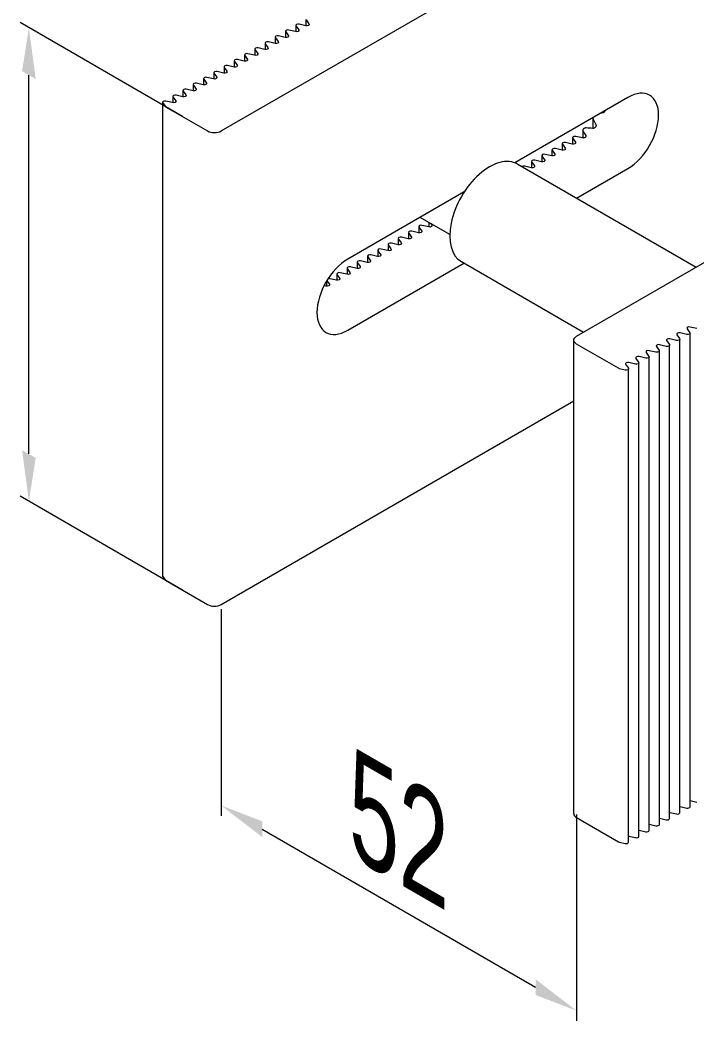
# Model space of a CAD drawing. Extents: x -37 to 4620, y -49 to 348.
# Drawn here: x 1769.79 to 1782.4, y 101.24 to 119.88 of the extents above; entities that cross this region are included whole.
import ezdxf

# ---------------------------------------------------------------- set-up
doc = ezdxf.new("R2010")
doc.units = 0
doc.header["$LTSCALE"] = 5
doc.layers.add('4', color=160, linetype='CONTINUOUS', lineweight=18)
doc.layers.add('PV-38572', color=7, linetype='CONTINUOUS', lineweight=15)
doc.styles.add('14', font='RUSS.SHX', dxfattribs={"width": 0.7, "height": 14})

msp = doc.modelspace()

# ---------------------------------------------------------------- linework, layer by layer
at = {"layer": '4', "lineweight": 13, "extrusion": (-0.707107, -0.408248, 0.57735)}
for p, q in [((1772.821, 118.082, 434.26), (1769.793, 119.83, 431.788)), ((1769.959, 111.798, 426.311), (1769.959, 118.853, 431.3)), ((1772.821, 109.264, 428.025), (1769.793, 111.012, 425.553)), ((1773.543, 108.906, 428.344), (1773.543, 105.06, 425.624)), ((1780.161, 105.085, 433.748), (1780.161, 101.239, 431.028)), ((1774.306, 104.81, 426.383), (1779.397, 101.871, 430.54))]:
    msp.add_line(p, q, dxfattribs=at)
at = {"layer": '4', "extrusion": (-0.707107, -0.408248, 0.57735)}
for points in [[(782.177, 1271.571, -1051.06), (781.922, 1271.317, -1051.06), (781.286, 1272.208, -1051.06)], [(788.286, 1265.462, -1051.06), (788.032, 1265.207, -1051.06), (788.923, 1264.571, -1051.06)], [(796.257, 1265.677, -1051.24), (796.512, 1265.422, -1051.24), (795.621, 1264.786, -1051.24)], [(801.349, 1270.768, -1051.24), (801.603, 1270.513, -1051.24), (802.24, 1271.404, -1051.24)]]:
    msp.add_solid(points, dxfattribs=at)
at = {"layer": 'PV-38572', "lineweight": 13, "extrusion": (0, 0.816497, 0.57735)}
for p, q in [((1773.543, 117.813, 417.646), (1785.978, 124.992, 417.646)), ((1780.161, 113.991, 417.646), (1791.907, 120.773, 417.646)), ((1775.12, 119.888, 417.646), (1775.12, 119.772, 417.646)), ((1775.124, 119.879, 417.646), (1775.175, 119.807, 417.646)), ((1774.739, 119.668, 417.646), (1774.739, 119.551, 417.646)), ((1774.925, 119.662, 417.646), (1774.801, 119.692, 417.646)), ((1774.929, 119.778, 417.646), (1774.929, 119.662, 417.646)), ((1774.933, 119.768, 417.646), (1774.984, 119.696, 417.646)), ((1775.116, 119.773, 417.646), (1774.992, 119.802, 417.646)), ((1774.548, 119.558, 417.646), (1774.548, 119.441, 417.646)), ((1774.551, 119.548, 417.646), (1774.602, 119.476, 417.646)), ((1774.735, 119.552, 417.646), (1774.61, 119.582, 417.646)), ((1774.742, 119.658, 417.646), (1774.793, 119.586, 417.646)), ((1774.166, 119.337, 417.646), (1774.166, 119.221, 417.646)), ((1774.169, 119.327, 417.646), (1774.221, 119.255, 417.646)), ((1774.353, 119.332, 417.646), (1774.228, 119.361, 417.646)), ((1774.357, 119.448, 417.646), (1774.357, 119.331, 417.646)), ((1774.36, 119.438, 417.646), (1774.411, 119.366, 417.646)), ((1774.544, 119.442, 417.646), (1774.419, 119.472, 417.646)), ((1773.784, 119.117, 417.646), (1773.784, 119, 417.646)), ((1773.787, 119.107, 417.646), (1773.839, 119.035, 417.646)), ((1773.971, 119.111, 417.646), (1773.846, 119.141, 417.646)), ((1773.975, 119.227, 417.646), (1773.975, 119.11, 417.646)), ((1773.978, 119.217, 417.646), (1774.03, 119.145, 417.646)), ((1774.162, 119.221, 417.646), (1774.037, 119.251, 417.646)), ((1773.593, 119.007, 417.646), (1773.593, 118.89, 417.646)), ((1773.596, 118.997, 417.646), (1773.648, 118.925, 417.646)), ((1773.78, 119.001, 417.646), (1773.655, 119.031, 417.646)), ((1773.211, 118.786, 417.646), (1773.211, 118.669, 417.646)), ((1773.215, 118.776, 417.646), (1773.266, 118.704, 417.646)), ((1773.398, 118.781, 417.646), (1773.273, 118.81, 417.646)), ((1773.402, 118.896, 417.646), (1773.402, 118.78, 417.646)), ((1773.405, 118.887, 417.646), (1773.457, 118.814, 417.646)), ((1773.589, 118.891, 417.646), (1773.464, 118.92, 417.646)), ((1772.829, 118.566, 417.646), (1772.829, 118.449, 417.646)), ((1772.833, 118.556, 417.646), (1772.884, 118.484, 417.646)), ((1773.016, 118.56, 417.646), (1772.891, 118.59, 417.646)), ((1773.02, 118.676, 417.646), (1773.02, 118.559, 417.646)), ((1773.024, 118.666, 417.646), (1773.075, 118.594, 417.646)), ((1773.207, 118.67, 417.646), (1773.082, 118.7, 417.646)), ((1772.634, 118.34, 417.646), (1772.51, 118.369, 417.646)), ((1772.638, 118.456, 417.646), (1772.638, 118.339, 417.646)), ((1772.642, 118.446, 417.646), (1772.693, 118.374, 417.646)), ((1772.825, 118.45, 417.646), (1772.701, 118.48, 417.646)), ((1781.116, 118.437, 417.646), (1779.009, 117.221, 417.646)), ((1772.447, 118.345, 417.646), (1772.447, 109.527, 417.646)), ((1772.451, 118.335, 417.646), (1772.495, 118.274, 417.646)), ((1772.506, 118.264, 417.646), (1773.288, 117.813, 417.646)), ((1780.466, 118.051, 417.646), (1780.466, 117.859, 417.646)), ((1780.657, 118.172, 417.646), (1780.657, 118.149, 417.646)), ((1780.275, 117.823, 417.646), (1780.275, 117.682, 417.646)), ((1780.084, 117.684, 417.646), (1780.084, 117.567, 417.646)), ((1780.088, 117.674, 417.646), (1780.139, 117.602, 417.646)), ((1779.702, 117.463, 417.646), (1779.702, 117.347, 417.646)), ((1779.706, 117.454, 417.646), (1779.757, 117.382, 417.646)), ((1779.889, 117.458, 417.646), (1779.765, 117.487, 417.646)), ((1779.893, 117.574, 417.646), (1779.893, 117.457, 417.646)), ((1779.897, 117.564, 417.646), (1779.948, 117.492, 417.646)), ((1780.08, 117.568, 417.646), (1779.955, 117.598, 417.646)), ((1779.321, 117.243, 417.646), (1779.321, 117.126, 417.646)), ((1779.508, 117.237, 417.646), (1779.383, 117.267, 417.646)), ((1779.511, 117.353, 417.646), (1779.511, 117.237, 417.646)), ((1779.515, 117.343, 417.646), (1779.566, 117.271, 417.646)), ((1779.698, 117.348, 417.646), (1779.574, 117.377, 417.646)), ((1779.063, 117.196, 417.646), (1782.387, 115.276, 417.646)), ((1779.317, 117.127, 417.646), (1779.192, 117.157, 417.646)), ((1779.324, 117.233, 417.646), (1779.375, 117.161, 417.646)), ((1780.16, 116.562, 417.646), (1781.116, 117.114, 417.646)), ((1778.067, 116.677, 417.646), (1775.897, 115.424, 417.646)), ((1777.797, 115.884, 417.646), (1777.245, 116.203, 417.646)), ((1777.217, 115.915, 417.646), (1777.092, 115.944, 417.646)), ((1777.22, 116.031, 417.646), (1777.22, 115.914, 417.646)), ((1777.224, 116.021, 417.646), (1777.275, 115.949, 417.646)), ((1777.407, 116.025, 417.646), (1777.283, 116.055, 417.646)), ((1777.411, 116.107, 417.646), (1777.411, 116.024, 417.646)), ((1777.446, 116.087, 417.646), (1777.466, 116.059, 417.646)), ((1776.839, 115.81, 417.646), (1776.839, 115.693, 417.646)), ((1776.842, 115.8, 417.646), (1776.893, 115.728, 417.646)), ((1777.026, 115.804, 417.646), (1776.901, 115.834, 417.646)), ((1777.03, 115.92, 417.646), (1777.03, 115.804, 417.646)), ((1777.033, 115.91, 417.646), (1777.084, 115.838, 417.646)), ((1776.457, 115.59, 417.646), (1776.457, 115.473, 417.646)), ((1776.46, 115.58, 417.646), (1776.512, 115.508, 417.646)), ((1776.644, 115.584, 417.646), (1776.519, 115.614, 417.646)), ((1776.648, 115.7, 417.646), (1776.648, 115.583, 417.646)), ((1776.651, 115.69, 417.646), (1776.702, 115.618, 417.646)), ((1776.835, 115.694, 417.646), (1776.71, 115.724, 417.646)), ((1776.262, 115.364, 417.646), (1776.137, 115.393, 417.646)), ((1776.266, 115.479, 417.646), (1776.266, 115.363, 417.646)), ((1776.269, 115.469, 417.646), (1776.321, 115.397, 417.646)), ((1776.453, 115.474, 417.646), (1776.328, 115.503, 417.646)), ((1778.014, 115.38, 417.646), (1780.29, 114.066, 417.646)), ((1775.884, 115.259, 417.646), (1775.884, 115.142, 417.646)), ((1775.887, 115.249, 417.646), (1775.939, 115.177, 417.646)), ((1775.897, 114.102, 417.646), (1778.063, 115.352, 417.646)), ((1776.071, 115.253, 417.646), (1775.946, 115.283, 417.646)), ((1776.075, 115.369, 417.646), (1776.075, 115.252, 417.646)), ((1776.078, 115.359, 417.646), (1776.13, 115.287, 417.646)), ((1775.502, 115.014, 417.646), (1775.502, 114.922, 417.646)), ((1775.509, 115.024, 417.646), (1775.557, 114.957, 417.646)), ((1775.689, 115.033, 417.646), (1775.564, 115.062, 417.646)), ((1775.693, 115.149, 417.646), (1775.693, 115.032, 417.646)), ((1775.696, 115.139, 417.646), (1775.748, 115.067, 417.646)), ((1775.88, 115.143, 417.646), (1775.755, 115.173, 417.646)), ((1775.498, 114.923, 417.646), (1775.457, 114.932, 417.646)), ((1782.22, 114.128, 417.646), (1782.271, 114.056, 417.646)), ((1782.403, 114.133, 417.646), (1782.278, 114.162, 417.646)), ((1780.108, 105.1, 417.646), (1780.108, 113.918, 417.646)), ((1781.838, 113.908, 417.646), (1781.889, 113.836, 417.646)), ((1782.021, 113.912, 417.646), (1781.896, 113.942, 417.646)), ((1782.029, 114.018, 417.646), (1782.08, 113.946, 417.646)), ((1782.083, 105.118, 417.646), (1782.083, 113.936, 417.646)), ((1782.212, 114.022, 417.646), (1782.087, 114.052, 417.646)), ((1782.274, 105.228, 417.646), (1782.274, 114.046, 417.646)), ((1780.943, 113.393, 417.646), (1780.161, 113.844, 417.646)), ((1781.639, 113.692, 417.646), (1781.515, 113.721, 417.646)), ((1781.647, 113.798, 417.646), (1781.698, 113.726, 417.646)), ((1781.702, 104.898, 417.646), (1781.702, 113.716, 417.646)), ((1781.83, 113.802, 417.646), (1781.706, 113.832, 417.646)), ((1781.893, 105.008, 417.646), (1781.893, 113.826, 417.646)), ((1781.265, 113.577, 417.646), (1781.316, 113.505, 417.646)), ((1781.449, 113.581, 417.646), (1781.324, 113.611, 417.646)), ((1781.456, 113.687, 417.646), (1781.507, 113.615, 417.646)), ((1781.511, 104.787, 417.646), (1781.511, 113.606, 417.646)), ((1781.067, 113.361, 417.646), (1780.96, 113.386, 417.646)), ((1781.074, 113.467, 417.646), (1781.125, 113.395, 417.646)), ((1781.129, 104.567, 417.646), (1781.129, 113.385, 417.646)), ((1781.258, 113.471, 417.646), (1781.133, 113.501, 417.646)), ((1781.32, 104.677, 417.646), (1781.32, 113.495, 417.646)), ((1773.543, 108.994, 417.646), (1780.108, 112.785, 417.646)), ((1772.451, 109.517, 417.646), (1772.495, 109.456, 417.646)), ((1772.506, 109.446, 417.646), (1773.288, 108.994, 417.646)), ((1782.278, 105.344, 417.646), (1782.403, 105.314, 417.646)), ((1782.087, 105.234, 417.646), (1782.212, 105.204, 417.646)), ((1780.161, 105.026, 417.646), (1780.943, 104.575, 417.646)), ((1781.706, 105.013, 417.646), (1781.83, 104.984, 417.646)), ((1781.896, 105.124, 417.646), (1782.021, 105.094, 417.646)), ((1781.324, 104.793, 417.646), (1781.449, 104.763, 417.646)), ((1781.515, 104.903, 417.646), (1781.639, 104.874, 417.646)), ((1780.96, 104.568, 417.646), (1781.067, 104.543, 417.646)), ((1781.133, 104.683, 417.646), (1781.258, 104.653, 417.646))]:
    msp.add_line(p, q, dxfattribs=at)
at = {"layer": 'PV-38572', "lineweight": 13}
for centre, major_axis, ratio, start_param, end_param in [((1774.784, 119.668, 417.646), (-0.045, 0), 0.57735, -1.961403, 0.390607), ((1774.974, 119.778, 417.646), (-0.045, 0), 0.57735, -1.961403, 0.390607), ((1774.593, 119.558, 417.646), (-0.045, 0), 0.57735, -1.961403, 0.390607), ((1774.211, 119.337, 417.646), (-0.045, 0), 0.57735, -1.961403, 0.390607), ((1774.402, 119.448, 417.646), (-0.045, 0), 0.57735, -1.961403, 0.390607), ((1773.829, 119.117, 417.646), (-0.045, 0), 0.57735, -1.961403, 0.390607), ((1774.02, 119.227, 417.646), (-0.045, 0), 0.57735, -1.961403, 0.390607), ((1773.447, 118.896, 417.646), (-0.045, 0), 0.57735, -1.961403, 0.390607), ((1773.638, 119.007, 417.646), (-0.045, 0), 0.57735, -1.961403, 0.390607), ((1773.256, 118.786, 417.646), (-0.045, 0), 0.57735, -1.961403, 0.390607), ((1772.874, 118.566, 417.646), (-0.045, 0), 0.57735, -1.961403, 0.390607), ((1773.065, 118.676, 417.646), (-0.045, 0), 0.57735, -1.961403, 0.390607), ((1781.116, 117.776, 417.646), (0.405, 0.701), 0.57735, -2.356194, 0.785398), ((1772.492, 118.345, 417.646), (-0.045, 0), 0.57735, -1.961403, 0.390607), ((1772.683, 118.456, 417.646), (-0.045, 0), 0.57735, -1.961403, 0.390607), ((1772.545, 118.286, 417.646), (-0.054, 0), 0.57735, 0.390607, 0.785398), ((1780.963, 117.864, 417.646), (0.74, -1.292), 0.239136, -1.838013, -1.759039), ((1773.415, 117.886, 417.646), (0.18, 0), 0.57735, -2.356194, -0.785398), ((1780.505, 118.129, 417.646), (0.74, -1.292), 0.239136, -1.46107, -1.394851), ((1780.129, 117.684, 417.646), (-0.045, 0), 0.57735, -0.785398, 0.390607), ((1779.747, 117.463, 417.646), (-0.045, 0), 0.57735, -1.961403, 0.390607), ((1779.938, 117.574, 417.646), (-0.045, 0), 0.57735, -1.961403, 0.390607), ((1778.538, 116.288, 417.646), (0.524, 0.908), 0.57735, 0, 3.141593), ((1779.366, 117.243, 417.646), (-0.045, 0), 0.57735, -1.961403, 0.390607), ((1779.556, 117.353, 417.646), (-0.045, 0), 0.57735, -1.961403, 0.390607), ((1779.175, 117.133, 417.646), (-0.045, 0), 0.57735, -1.961403, -0.736555), ((1777.075, 115.92, 417.646), (-0.045, 0), 0.57735, -1.961403, 0.390607), ((1777.265, 116.031, 417.646), (-0.045, 0), 0.57735, -1.961403, 0.390607), ((1776.884, 115.81, 417.646), (-0.045, 0), 0.57735, -1.961403, 0.390607), ((1776.502, 115.59, 417.646), (-0.045, 0), 0.57735, -1.961403, 0.390607), ((1776.693, 115.7, 417.646), (-0.045, 0), 0.57735, -1.961403, 0.390607), ((1775.897, 114.763, 417.646), (-0.405, -0.701), 0.57735, -2.356194, 0.785398), ((1776.12, 115.369, 417.646), (-0.045, 0), 0.57735, -1.961403, 0.390607), ((1776.311, 115.479, 417.646), (-0.045, 0), 0.57735, -1.961403, 0.390607), ((1775.929, 115.259, 417.646), (-0.045, 0), 0.57735, -1.961403, 0.390607), ((1775.547, 115.038, 417.646), (-0.045, 0), 0.57735, -1.961403, -1.251218), ((1775.738, 115.149, 417.646), (-0.045, 0), 0.57735, -1.961403, 0.390607), ((1782.261, 114.138, 417.646), (-0.045, 0), 0.57735, -1.961403, 0.390607), ((1781.879, 113.918, 417.646), (-0.045, 0), 0.57735, -1.961403, 0.390607), ((1782.07, 114.028, 417.646), (-0.045, 0), 0.57735, -1.961403, 0.390607), ((1781.497, 113.697, 417.646), (-0.045, 0), 0.57735, -1.961403, 0.390607), ((1781.688, 113.808, 417.646), (-0.045, 0), 0.57735, -1.961403, 0.390607), ((1781.307, 113.587, 417.646), (-0.045, 0), 0.57735, -1.961403, 0.390607), ((1781.116, 113.477, 417.646), (-0.045, 0), 0.57735, -1.961403, 0.390607), ((1772.492, 109.527, 417.646), (-0.045, 0), 0.57735, 0, 0.390607), ((1772.545, 109.468, 417.646), (-0.054, 0), 0.57735, 0.390607, 0.785398), ((1773.415, 109.068, 417.646), (0.18, 0), 0.57735, -2.356194, -0.785398), ((1782.229, 105.228, 417.646), (0.045, 0), 0.57735, -1.961403, 0), ((1780.288, 105.1, 417.646), (-0.18, 0), 0.57735, 0, 0.785398), ((1781.848, 105.008, 417.646), (0.045, 0), 0.57735, -1.961403, 0), ((1782.038, 105.118, 417.646), (0.045, 0), 0.57735, -1.961403, 0), ((1781.466, 104.787, 417.646), (0.045, 0), 0.57735, -1.961403, 0), ((1781.657, 104.898, 417.646), (0.045, 0), 0.57735, -1.961403, 0), ((1780.981, 104.597, 417.646), (0.054, 0), 0.57735, -2.356194, -1.961403), ((1781.275, 104.677, 417.646), (0.045, 0), 0.57735, -1.961403, 0), ((1781.084, 104.567, 417.646), (0.045, 0), 0.57735, -1.961403, 0)]:
    msp.add_ellipse(centre, major_axis=major_axis, ratio=ratio, start_param=start_param, end_param=end_param, dxfattribs=at)
at = {"layer": 'PV-38572', "lineweight": 13, "extrusion": (-1e-16, -8e-16, -1)}
for centre in [(1774.943, 119.686, 417.646), (1775.134, 119.797, 417.646), (1774.752, 119.576, 417.646), (1774.37, 119.356, 417.646), (1774.561, 119.466, 417.646), (1773.988, 119.135, 417.646), (1774.179, 119.245, 417.646), (1773.606, 118.915, 417.646), (1773.797, 119.025, 417.646), (1773.415, 118.805, 417.646), (1775.706, 115.057, 417.646), (1775.515, 114.947, 417.646), (1781.084, 113.385, 417.646)]:
    msp.add_ellipse(centre, major_axis=(0.045, 0), ratio=0.57735, start_param=-0.390607, end_param=1.961403, dxfattribs=at)
at = {"layer": 'PV-38572', "lineweight": 13, "extrusion": (0, -8e-16, -1)}
for centre, start_param, end_param in [((1773.033, 118.584, 417.646), -0.390607, 1.961403), ((1773.224, 118.694, 417.646), -0.390607, 1.961403), ((1772.843, 118.474, 417.646), -0.390607, 1.961403), ((1781.688, 104.989, 417.646), -1.273545, -1.180189), ((1781.497, 104.879, 417.646), -1.273545, -1.180189)]:
    msp.add_ellipse(centre, major_axis=(0.045, 0), ratio=0.57735, start_param=start_param, end_param=end_param, dxfattribs=at)
at = {"layer": 'PV-38572', "lineweight": 13, "extrusion": (1e-16, -6e-16, -1)}
msp.add_ellipse((1772.652, 118.364, 417.646), major_axis=(0.045, 0), ratio=0.57735, start_param=-0.390607, end_param=1.961403, dxfattribs=at)
at = {"layer": 'PV-38572', "lineweight": 13, "extrusion": (-1e-16, -9e-16, -1)}
for centre, start_param, end_param in [((1779.13, 118.922, 417.646), 0.587889, 0.631475), ((1780.047, 118.393, 417.646), 1.370197, 1.434535)]:
    msp.add_ellipse(centre, major_axis=(1.94, -0.517), ratio=0.319372, start_param=start_param, end_param=end_param, dxfattribs=at)
at = {"layer": 'PV-38572', "lineweight": 13, "extrusion": (-1e-16, -5e-16, -1)}
msp.add_ellipse((1779.588, 118.658, 417.646), major_axis=(1.94, -0.517), ratio=0.319372, start_param=1.020509, end_param=1.091048, dxfattribs=at)
at = {"layer": 'PV-38572', "lineweight": 13, "extrusion": (0, -6e-16, -1)}
for centre, major_axis, start_param, end_param in [((1779.907, 117.482, 417.646), (0.045, 0), -0.390607, 1.961403), ((1780.097, 117.592, 417.646), (0.045, 0), -0.390607, 1.961403), ((1777.234, 115.939, 417.646), (0.045, 0), -0.390607, 1.961403), ((1777.043, 115.828, 417.646), (0.045, 0), -0.390607, 1.961403), ((1776.661, 115.608, 417.646), (0.045, 0), -0.390607, 1.961403), ((1776.852, 115.718, 417.646), (0.045, 0), -0.390607, 1.961403), ((1776.279, 115.388, 417.646), (0.045, 0), -0.390607, 1.961403), ((1776.47, 115.498, 417.646), (0.045, 0), -0.390607, 1.961403), ((1776.088, 115.277, 417.646), (0.045, 0), -0.390607, 1.961403), ((1775.897, 115.167, 417.646), (0.045, 0), -0.390607, 1.961403), ((1780.981, 113.415, 417.646), (-0.054, 0), -1.180189, -0.785398), ((1782.07, 105.21, 417.646), (0.045, 0), -1.273545, -1.180189), ((1781.879, 105.1, 417.646), (0.045, 0), -1.273545, -1.180189)]:
    msp.add_ellipse(centre, major_axis=major_axis, ratio=0.57735, start_param=start_param, end_param=end_param, dxfattribs=at)
at = {"layer": 'PV-38572', "lineweight": 13, "extrusion": (3e-16, -3e-16, -1)}
for centre in [(1779.525, 117.261, 417.646), (1779.716, 117.372, 417.646), (1779.334, 117.151, 417.646)]:
    msp.add_ellipse(centre, major_axis=(0.045, 0), ratio=0.57735, start_param=-0.390607, end_param=1.961403, dxfattribs=at)
at = {"layer": 'PV-38572', "lineweight": 13, "extrusion": (1e-16, -7e-16, -1)}
msp.add_ellipse((1777.425, 116.049, 417.646), major_axis=(0.045, 0), ratio=0.57735, start_param=-0.390607, end_param=1.961403, dxfattribs=at)
at = {"layer": 'PV-38572', "lineweight": 13, "extrusion": (-2e-16, -4e-16, -1)}
msp.add_ellipse((1780.288, 113.918, 417.646), major_axis=(-0.18, 0), ratio=0.57735, start_param=-0.785398, end_param=0.785398, dxfattribs=at)
at = {"layer": 'PV-38572', "lineweight": 13, "extrusion": (0, -5e-16, -1)}
for centre in [(1782.038, 113.936, 417.646), (1782.229, 114.046, 417.646), (1781.657, 113.716, 417.646), (1781.848, 113.826, 417.646), (1781.466, 113.606, 417.646)]:
    msp.add_ellipse(centre, major_axis=(0.045, 0), ratio=0.57735, start_param=-0.390607, end_param=1.961403, dxfattribs=at)
at = {"layer": 'PV-38572', "lineweight": 13, "extrusion": (0, -7e-16, -1)}
for centre, start_param, end_param in [((1781.275, 113.495, 417.646), -0.390607, 1.961403), ((1781.307, 104.769, 417.646), -1.273545, -1.180189), ((1781.116, 104.659, 417.646), -1.273545, -1.180189)]:
    msp.add_ellipse(centre, major_axis=(0.045, 0), ratio=0.57735, start_param=start_param, end_param=end_param, dxfattribs=at)
at = {"layer": 'PV-38572', "lineweight": 13, "extrusion": (1e-16, -4e-16, -1)}
msp.add_ellipse((1782.261, 105.32, 417.646), major_axis=(0.045, 0), ratio=0.57735, start_param=-1.273545, end_param=-1.180189, dxfattribs=at)
at = {"layer": 'PV-38572', "lineweight": 13}
for points, knots in [([(1780.701, 118.198, 417.646), (1780.697, 118.189, 417.646), (1780.692, 118.181, 417.646), (1780.681, 118.165, 417.646), (1780.673, 118.158, 417.646), (1780.662, 118.151, 417.646), (1780.657, 118.149, 417.646), (1780.653, 118.148, 417.646)], [1.6726232, 1.6726232, 1.6726232, 1.6726232, 1.8247864, 1.8247864, 1.9920574, 1.9920574, 2.0755218, 2.0755218, 2.0755218, 2.0755218]), ([(1780.467, 118.063, 417.646), (1780.466, 118.058, 417.646), (1780.466, 118.053, 417.646), (1780.466, 118.044, 417.646), (1780.467, 118.039, 417.646), (1780.469, 118.035, 417.646)], [1.5067151, 1.5067151, 1.5067151, 1.5067151, 1.5919343, 1.5919343, 1.6805519, 1.6805519, 1.6805519, 1.6805519]), ([(1780.337, 117.869, 417.646), (1780.332, 117.87, 417.646), (1780.326, 117.869, 417.646), (1780.315, 117.867, 417.646), (1780.309, 117.864, 417.646), (1780.298, 117.858, 417.646), (1780.292, 117.854, 417.646), (1780.284, 117.846, 417.646), (1780.281, 117.842, 417.646), (1780.276, 117.832, 417.646), (1780.275, 117.827, 417.646), (1780.275, 117.819, 417.646), (1780.276, 117.815, 417.646), (1780.279, 117.811, 417.646)], [0.8719989, 0.8719989, 0.8719989, 0.8719989, 0.9647267, 0.9647267, 1.0657906, 1.0657906, 1.1668545, 1.1668545, 1.2662821, 1.2662821, 1.3657098, 1.3657098, 1.4584043, 1.4584043, 1.4584043, 1.4584043]), ([(1780.521, 117.932, 417.646), (1780.523, 117.928, 417.646), (1780.524, 117.923, 417.646), (1780.524, 117.913, 417.646), (1780.523, 117.906, 417.646), (1780.519, 117.894, 417.646), (1780.515, 117.888, 417.646), (1780.507, 117.878, 417.646), (1780.502, 117.873, 417.646), (1780.491, 117.865, 417.646), (1780.484, 117.862, 417.646), (1780.473, 117.859, 417.646), (1780.467, 117.858, 417.646), (1780.462, 117.859, 417.646)], [0.9095982, 0.9095982, 0.9095982, 0.9095982, 1.0009654, 1.0009654, 1.1122991, 1.1122991, 1.2236329, 1.2236329, 1.3317475, 1.3317475, 1.4398621, 1.4398621, 1.5310844, 1.5310844, 1.5310844, 1.5310844]), ([(1780.146, 117.709, 417.646), (1780.141, 117.71, 417.646), (1780.135, 117.711, 417.646), (1780.124, 117.71, 417.646), (1780.118, 117.709, 417.646), (1780.106, 117.707, 417.646), (1780.101, 117.705, 417.646), (1780.097, 117.702, 417.646)], [0.8482158, 0.8482158, 0.8482158, 0.8482158, 0.9419248, 0.9419248, 1.0361172, 1.0361172, 1.1303097, 1.1303097, 1.1303097, 1.1303097]), ([(1780.33, 117.728, 417.646), (1780.332, 117.724, 417.646), (1780.333, 117.72, 417.646), (1780.333, 117.713, 417.646), (1780.332, 117.708, 417.646), (1780.328, 117.7, 417.646), (1780.324, 117.696, 417.646), (1780.316, 117.69, 417.646), (1780.311, 117.687, 417.646), (1780.3, 117.683, 417.646), (1780.294, 117.682, 417.646), (1780.283, 117.681, 417.646), (1780.277, 117.682, 417.646), (1780.271, 117.683, 417.646)], [0.8538011, 0.8538011, 0.8538011, 0.8538011, 0.948184, 0.948184, 1.0436719, 1.0436719, 1.1391599, 1.1391599, 1.2344088, 1.2344088, 1.3296578, 1.3296578, 1.423125, 1.423125, 1.423125, 1.423125])]:
    msp.add_open_spline(points, degree=3, knots=knots, dxfattribs=at)

# ---------------------------------------------------------------- texts
at = {"layer": '4', "lineweight": 13, "extrusion": (-0.707107, -0.408248, 0.57735), "insert": (1776.852, 104.81, 429.501), "char_height": 2.52, "attachment_point": 5, "text_direction": (0.707107, -0.408248, 0.57735), "style": '14'}
msp.add_mtext('\\A1;52', dxfattribs=at)

doc.saveas('drawing.dxf')
